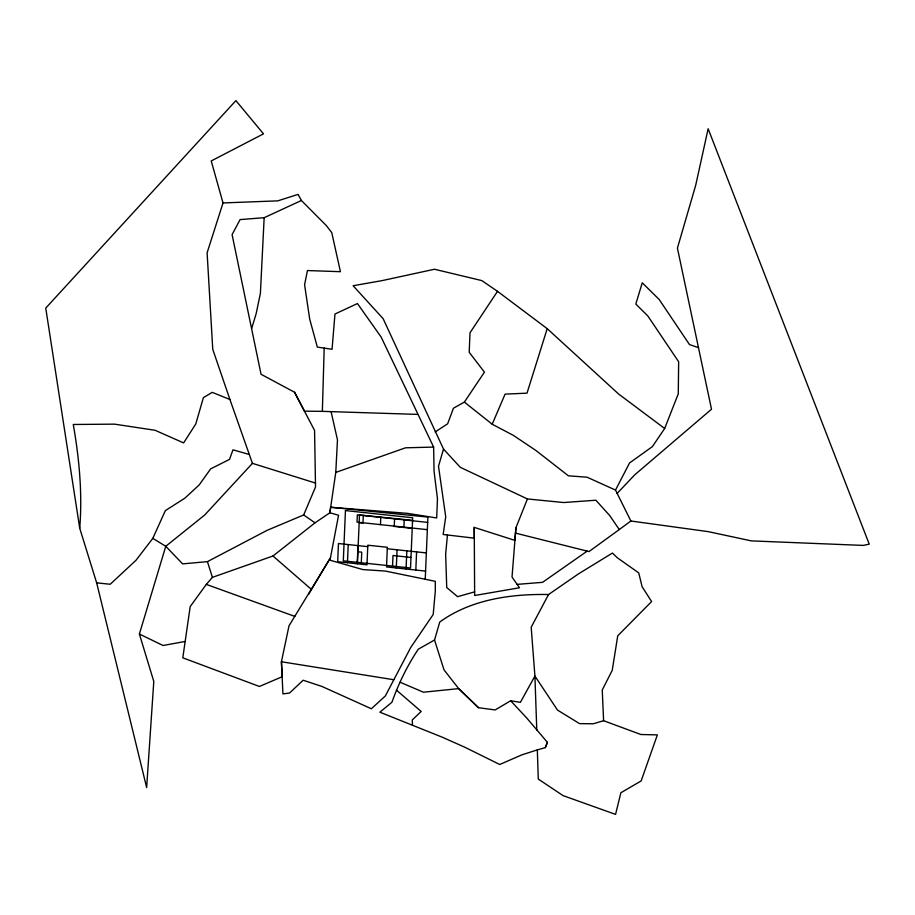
<?xml version="1.0" encoding="UTF-8"?>
<svg xmlns="http://www.w3.org/2000/svg" width="915" height="915" viewBox="0 0 915 915"><rect width="100%" height="100%" fill="white"/><g stroke="black" fill="none" stroke-linecap="round" stroke-linejoin="round"><path stroke-width="1.37" d="M393.839 679.742L281.42 661.751L282.941 693.902L289.54 693.055L303.162 680.234L322 686.479L371.353 708.759L385.352 695.949L410.778 647.397L433.195 614.491L435.323 591.044L435.288 581.322L385.295 571.063L362.969 569.587L329.137 559.969L289.014 625.803L281.42 661.751L282.197 676.723L259.403 686.467L182.794 657.828L190.206 606.588L206.31 584.388L212.417 577.354L272.979 556L315.023 522.831L329.857 512.789L330.681 507.265L407.438 513.349L436.684 517.959L437.473 498.812L434.065 471.374L433.63 447.08L381.143 337.063L357.445 303.551L334.959 314.039L332.065 349.278L317.345 347.105L309.682 319.049L304.581 284.714L307.451 270.554L340.437 271.686L331.756 232.616L326.335 225.582L301.412 200.499L264.161 217.701L240.085 219.589L232.09 234.629L261.05 374.281L294.55 392.249L314.566 430.45L315.526 486.986L303.666 514.962L267.146 530.323L207.419 561.638L182.623 563.88L165.764 546.289L152.816 538.352L165.341 510.639L184.819 498.206L199.196 484.939L210.656 468.857L229.505 459.399L232.993 449.825L249.315 454.492M294.55 392.249L304.455 411.167L322.354 411.361L324.185 348.066M347.448 562.748L348.226 544.574M357.216 563.789L357.994 545.615M357.468 562.348L359.481 514.996L412.562 520.349M361.299 562.759L361.745 552.168L357.914 551.768M363.312 515.374L362.981 523.094L359.149 522.682M380.468 524.638L380.777 517.375M392.546 566.099L393.004 555.508L410.984 557.441M394.571 518.531L394.239 526.434L412.219 528.355M396.287 567.963L397.064 549.789M403.915 527.154L404.224 519.88M406.054 569.004L406.832 550.83M415.822 570.056L416.588 551.882M425.235 579.264L427.888 517.078L330.681 507.265M264.161 217.701L260.398 293.326L256.177 313.605L251.728 328.313M330.006 560.22L338.561 515.225L329.857 512.789L335.782 472.415L337.475 439.852L331.07 411.636M515.488 533.113L515.98 527.623L527.429 498.95L563.754 502.541L595.871 500.219L609.699 515.545L619.283 529.545L589.008 551.573L515.488 533.113L512.034 577.033L519.48 587.773L474.656 595.493L474.233 527.383L514.836 540.353L515.98 527.623M447.446 534.989L445.651 554.181L446.737 587.51L457.58 596.683L474.633 591.868M252.437 463.345L204.697 515.008L165.764 546.289L139.389 634.026L153.789 681.423L146.652 787.529L96.658 582.855L79.719 528.218C82.499 493.597 79.273 458.644 73.269 424.48L114.569 424.148L155.081 430.279L183.629 442.917L195.787 423.954L203.382 397.67L212.211 392.341L229.917 399.489L252.437 463.345L315.561 483.097M434.534 640.02L439.76 622.017C470.813 599.451 510.993 593.801 548.554 594.521L578.383 573.934L612.455 553.049L617.305 557.761L638.739 572.893L642.113 586.709L651.606 601.555L617.739 635.811L612.249 670.295L602.242 690.013L603.603 720.711L640.843 734.505L657.37 734.882L641.152 780.93L620.862 792.756L615.566 814.384L563.057 795.615L538.283 779.077L537.322 749.877L545.271 747.635L547.433 742.362L526.663 717.932L510.673 700.753L495.187 709.937L478.488 707.718L458.69 688.618L444.015 669.86L434.534 640.02L418.315 649.181C407.255 665.663 398.597 683.642 391.906 702.297L379.885 712.179L442.197 737.17L464.786 747.212L499.716 764.494L521.882 754.864L537.322 749.877M617.156 493.379L634.724 474.851L711.504 409.234L677.42 248.125L695.686 185.333L708.141 128.752L869.25 544.173L863.211 545.409L751.421 540.891L708.21 531.638L630.87 521.001L615.509 490.074L629.554 462.944L652.384 446.623L664.656 428.495L618.632 394.033L547.204 328.657L497.52 291.325L481.782 280.585L434.488 269.25L381.932 280.653L353.11 285.732L383.122 318.66L443.512 449.082L438.502 466.261L445.719 516.758L443.157 534.486L474.302 538.169L474.233 527.383M547.204 328.657L527.006 393.164L505.08 394.136L492.201 424.228L513.304 435.346L535.927 450.489L568.409 475.811L587.11 477.218L615.509 490.074M79.719 528.218L45.75 308.103L235.898 100.616L263.497 133.853L211.216 160.948L223.02 202.936L207.11 252.815L212.76 349.347L229.917 399.489M664.656 428.495L678.267 393.862L678.656 361.768L647.809 315.915L635.811 304.054L642.261 282.792L659.189 299.514L689.498 344.578L698.477 347.654M545.271 747.624L547.433 742.362M548.554 594.521L531.18 627.221L534.92 676.071L536.785 730.33M308.618 594.235L330.452 557.83M497.52 291.325L470.013 332.774L469.189 352.286L484.435 372.142L464.374 402.085L453.44 408.227L447.641 423.805L435.174 431.949M152.816 538.352L135.958 560.335L110.212 584.262L96.658 582.855M619.283 529.545L630.87 521.001M587.201 551.116L542.538 582.34L517.124 584.376M335.782 472.415L405.517 447.812L433.63 447.08M603.603 720.711L593.24 723.788L579.55 723.628L557.51 710.086L534.92 676.071L520.383 702.354L510.673 700.753M184.613 641.564L163.03 645.498L139.389 634.026M223.02 202.936L277.783 200.865L298.073 194.392L301.412 200.499M322.354 411.361L417.515 414.392M427.66 522.385L357.342 514.87L357.033 522.133L427.351 529.659M367.761 546.655L338.459 543.521L337.692 561.696L366.984 564.829L367.819 545.203L387.354 547.284L386.519 566.923L425.589 571.097M387.297 548.748L426.356 552.923M206.31 584.388L294.847 616.413M400.152 682.258L423.439 692.209L458.69 688.618L478.488 707.718M527.429 498.95L460.291 467.325L443.512 449.082M303.666 514.962L315.023 522.831M464.374 402.085L492.201 424.228M396.447 690.127L421.186 711.47L412.288 719.922L412.459 725.24M272.979 556L311.455 589.454M207.419 561.638L212.417 577.354M345.447 510.581L343.308 560.838L410.538 568.021L412.676 517.764L345.447 510.581"/></g></svg>
